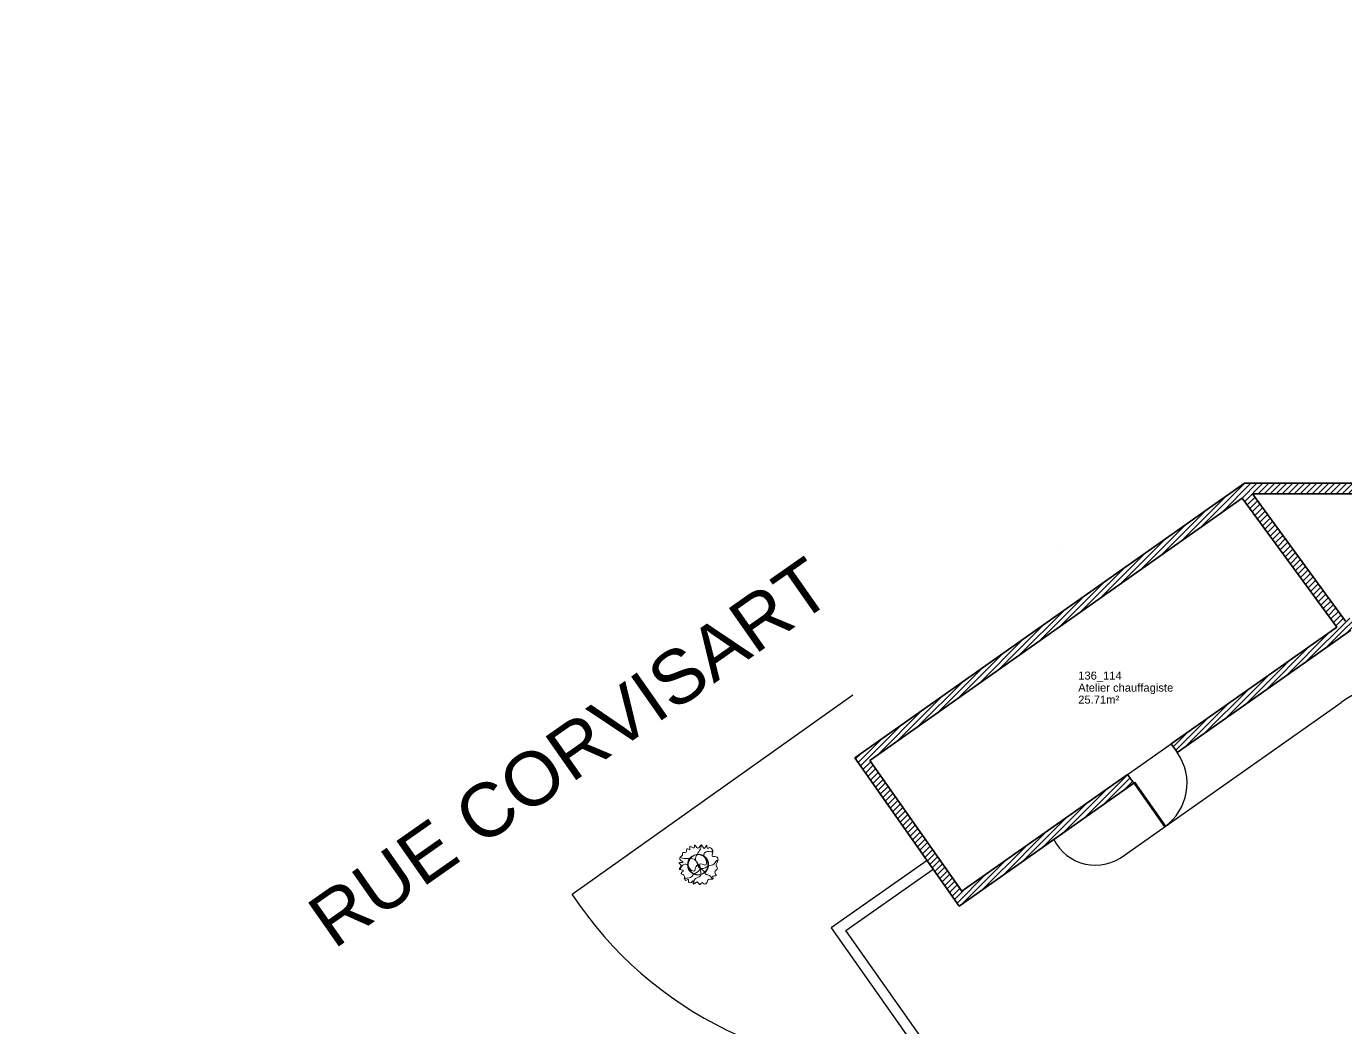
# Model space of a CAD drawing. Header units: metres. Extents: x -8 to 247, y -4 to 148.
# Drawn here: x 115.37 to 140.09, y 107.8 to 126.56 of the extents above; entities that cross this region are included whole.
import ezdxf

# ---------------------------------------------------------------- set-up
doc = ezdxf.new("R2010")
doc.units = ezdxf.units.M
doc.header["$LTSCALE"] = 5
doc.linetypes.add('CONTINU', pattern=[0])
doc.layers.get('0').update_dxf_attribs({"lineweight": 0})
for name, color, linetype, lineweight in [('011 Sanitaires', 5, 'Continuous', 0), ('800 Espace-vert', 8, 'Continuous', 5), ('801 ABRES JARDINS', 8, 'Continuous', 0), ('_AC2R-texte', 3, 'Continuous', 0), ('A_MURS_STRU', 7, 'Continuous', 35)]:
    doc.layers.add(name, color=color, linetype=linetype, lineweight=lineweight)
for name, color, linetype in [('A_Etiqu_Local', 7, 'Continuous'), ('A_HACH_CLOIS', 7, 'CONTINU'), ('A_MUR_CLOI', 7, 'Continuous'), ('A_MURS_CLOI', 7, 'Continuous'), ('A_PORT', 7, 'Continuous'), ('limite de propriété', 7, 'Continuous')]:
    doc.layers.add(name, color=color, linetype=linetype)
doc.styles.add('ARIAL', font='arial.ttf', dxfattribs={"height": 30})
doc.styles.add('Attribut', font='arial.ttf')

# ---------------------------------------------------------------- blocks, each defined once
blk = doc.blocks.new('A$C3F9A4C9D')
at = {"layer": '_AC2R-texte', "linetype": 'Continuous', "style": 'ARIAL'}
blk.add_text('RUE CORVISART ', height=1, rotation=35, dxfattribs=at).set_placement((7.691, 8.089))
blk = doc.blocks.new('A_Etiqu_Local')
at = {"style": 'Attribut', "flags": 1}
for tag, p in [('CODE_HOPITAL', (-0.446, 1.632)), ('CODE_SITE', (-0.446, 1.407)), ('CODE_BATIMENT', (-0.446, 1.182)), ('CODE_SECTEUR', (-0.446, 0.957)), ('CODE_ETAGE', (-0.446, 0.732)), ('NOM_NORMALISE', (-0.446, -0.843)), ('SECTEUR_ACTIVITE', (-0.446, -1.068)), ('SOUS_SECTEUR_ACTIVITE', (-0.446, -1.293)), ('VOLUME', (-0.446, -1.518)), ('SERVICE', (-0.446, -1.743)), ('CODE_UG', (-0.446, -1.968)), ('CODE_UA', (-0.446, -2.193)), ('CODE_POLE', (-0.446, -2.418)), ('OCCUPANT_EXTERNE', (-0.446, -2.643)), ('DISPONIBILITE', (-0.446, -2.868)), ('ACCES_HANDICAPES', (-0.446, -3.093)), ('NATURE_SOL', (-0.446, -3.318)), ('RISQUE_LABORATOIRE', (-0.446, -3.543)), ('AMIANTE', (-0.446, -3.768))]:
    blk.add_attdef(tag, p, '', height=0.15, dxfattribs=at)
at = {"layer": 'A_Etiqu_Local', "style": 'Attribut'}
for tag, p in [('CODE_PIECE', (-0.446, 0.282)), ('NOM_USAGE', (-0.446, 0.057)), ('SURFACE', (-0.446, -0.168))]:
    blk.add_attdef(tag, p, '', height=0.15, dxfattribs=at)

msp = doc.modelspace()

# ---------------------------------------------------------------- hatches: boundary and pattern name
at = {"layer": '800 Espace-vert'}
h = msp.add_hatch(dxfattribs=at)
h.set_pattern_fill('GRASS', color=3, style=0)
edge = h.paths.add_edge_path()
edge.add_line((130.858, 114.034), (131.424, 113.229))
edge.add_line((131.424, 113.229), (138.196, 117.999))
edge.add_line((138.196, 117.999), (158.718, 117.999))
edge.add_arc((163.831, 134.249), 17.036, 206.8513, 252.5322, ccw=False)
edge.add_line((148.632, 126.555), (137.736, 118.879))
edge.add_line((137.736, 118.879), (130.858, 114.034))
edge.add_line((130.858, 114.034), (131.238, 113.493))
at = {"layer": 'A_HACH_CLOIS'}
h = msp.add_hatch(dxfattribs=at)
h.set_pattern_fill('ANSI31', color=8, scale=0.025, style=0)
h.paths.add_polyline_path([(151.266, 115.799), (147.366, 115.799), (147.166, 115.799), (147.166, 115.799), (143.439, 115.799), (143.439, 115.599), (151.266, 115.599)], flags=17)
h.paths.add_polyline_path([(147.366, 117.799), (152.366, 117.799), (152.366, 115.799), (152.266, 115.799), (152.266, 115.6), (152.27, 115.6), (152.516, 115.599), (152.516, 115.799), (152.516, 117.799), (152.516, 117.999), (138.196, 117.999), (130.892, 112.854), (132.85, 110.075), (136.119, 112.377), (136.004, 112.54), (132.899, 110.353), (131.171, 112.806), (138.151, 117.723), (139.927, 115.303), (136.822, 113.116), (136.936, 112.953), (139.799, 114.97), (140.188, 115.244), (140.693, 115.599), (140.693, 115.799), (140.632, 115.799), (140.09, 115.418), (138.343, 117.799), (141.966, 117.799), (141.966, 115.799), (141.693, 115.799), (141.693, 115.599), (142.439, 115.599), (142.439, 115.799), (142.166, 115.799), (142.166, 117.799), (147.166, 117.799), (147.166, 115.799), (147.366, 115.799)])
at = {"layer": 'A_MUR_CLOI'}
h = msp.add_hatch(dxfattribs=at)
h.set_pattern_fill('ANSI31', color=8, scale=0.015, style=0)
h.paths.add_polyline_path([(178.316, 113.499), (178.316, 113.999), (178.666, 113.999), (178.666, 113.499)])
h.paths.add_polyline_path([(174.316, 113.499), (174.316, 113.999), (174.666, 113.999), (174.666, 113.499)])
h.paths.add_polyline_path([(159.466, 114.024), (159.466, 114.674), (160.116, 114.674), (160.116, 114.024)])
h.paths.add_polyline_path([(159.541, 106.824), (159.541, 107.474), (160.041, 107.474), (160.041, 106.824)])
h.paths.add_polyline_path([(166.141, 106.849), (166.141, 107.449), (166.941, 107.449), (166.941, 106.849)])
h.paths.add_polyline_path([(173.391, 106.824), (173.391, 107.474), (174.291, 107.474), (174.291, 106.824)])
h.paths.add_polyline_path([(174.316, 106.824), (174.316, 107.474), (174.666, 107.474), (174.666, 106.824)])
h.paths.add_polyline_path([(178.316, 106.824), (178.316, 107.474), (178.666, 107.474), (178.666, 106.824)])
h.paths.add_polyline_path([(166.141, 99.649), (166.141, 100.249), (166.941, 100.249), (166.941, 99.649)])
h.paths.add_polyline_path([(159.241, 99.649), (159.241, 100.249), (160.041, 100.249), (160.041, 99.649)])
h.paths.add_polyline_path([(152.116, 99.649), (152.116, 100.249), (153.066, 100.249), (153.066, 99.649)])
h.paths.add_polyline_path([(151.716, 99.649), (151.716, 100.249), (152.066, 100.249), (152.066, 99.649)])
h.paths.add_polyline_path([(115.366, 92.349), (115.366, 92.749), (116.016, 92.749), (116.016, 92.349)])
h.paths.add_polyline_path([(120.716, 92.349), (120.066, 92.349), (120.066, 92.749), (120.716, 92.749)])
edge = h.paths.add_edge_path()
edge.add_line((116.016, 92.349), (115.366, 92.349))

# ---------------------------------------------------------------- linework, layer by layer
at = {"color": 8}
msp.add_line((134.704, 116.743), (134.704, 116.743), dxfattribs=at)
msp.add_line((134.704, 116.743), (134.704, 116.743), dxfattribs=at)
msp.add_line((134.704, 116.743), (134.704, 116.743), dxfattribs=at)
at = {"layer": '801 ABRES JARDINS', "color": 8}
for centre in [(127.948, 110.851), (127.962, 110.854)]:
    msp.add_circle(centre, 0.191, dxfattribs=at)
at = {"layer": '801 ABRES JARDINS', "color": 8, "linetype": 'Continuous', "start_tangent": (0.516499, -0.856288), "end_tangent": (0.571008, -0.820944)}
msp.add_spline([(128.229, 111.117), (128.219, 111.012), (128.296, 111.001), (128.329, 110.941), (128.296, 110.831), (128.318, 110.789), (128.269, 110.711), (128.292, 110.651), (128.227, 110.626), (128.235, 110.594), (128.153, 110.574), (128.112, 110.504), (128.065, 110.493), (128.029, 110.517), (127.994, 110.479), (127.937, 110.528), (127.896, 110.5), (127.872, 110.491), (127.858, 110.547), (127.807, 110.511), (127.777, 110.534), (127.773, 110.577), (127.723, 110.559), (127.704, 110.589), (127.687, 110.658), (127.635, 110.69), (127.678, 110.745), (127.605, 110.767), (127.637, 110.84), (127.593, 110.886), (127.671, 110.896), (127.611, 110.956), (127.625, 111.002), (127.662, 111.028), (127.668, 111.078), (127.729, 111.086), (127.749, 111.151), (127.8, 111.137), (127.801, 111.194), (127.882, 111.166), (127.887, 111.222), (127.949, 111.161), (128.018, 111.223), (128.07, 111.158), (128.118, 111.215), (128.129, 111.16), (128.17, 111.174), (128.229, 111.117)], degree=3, dxfattribs=at)
at = {"layer": '801 ABRES JARDINS', "color": 8}
for points, start_tangent, end_tangent in [([(127.957, 110.842), (127.915, 110.928), (127.984, 111.12), (128.011, 111.216)], (0.16158, 0.98686), (-0.301301, 0.953529)), ([(127.957, 110.842), (128.033, 110.862), (128.093, 110.847), (128.109, 110.929), (128.06, 111.028), (128.134, 111.099), (128.223, 111.11)], (-0.248629, 0.968599), (0.108955, 0.994047)), ([(127.966, 110.847), (127.908, 110.792), (127.89, 110.734), (127.812, 110.762), (127.753, 110.855), (127.654, 110.829), (127.599, 110.759)], (-0.697984, 0.716113), (-0.905695, 0.42393)), ([(127.966, 110.847), (127.914, 110.927), (127.714, 110.969), (127.618, 110.995)], (-0.926926, 0.375245), (-0.65772, 0.753263)), ([(127.966, 110.847), (127.982, 110.754), (127.878, 110.677), (127.787, 110.603), (127.697, 110.582)], (0.454314, -0.890842), (-0.169634, -0.985507)), ([(127.966, 110.847), (128.002, 110.741), (128.001, 110.644), (127.885, 110.571), (127.865, 110.484)], (0.94823, -0.317584), (-0.47219, -0.881497)), ([(127.957, 110.852), (128.068, 110.723), (128.105, 110.671), (128.166, 110.65), (128.228, 110.587)], (-0.640506, -0.767953), (0.864539, -0.502566)), ([(127.957, 110.842), (128.027, 110.779), (128.147, 110.828), (128.258, 110.868), (128.323, 110.933)], (0.524597, -0.85135), (0.929959, -0.367662))]:
    msp.add_spline(points, degree=3, dxfattribs=dict(at, start_tangent=start_tangent, end_tangent=end_tangent))
at = {"layer": 'A_MURS_CLOI', "color": 8}
msp.add_lwpolyline([(132.899, 110.353), (139.927, 115.303), (138.151, 117.723), (131.171, 112.806)], close=True, dxfattribs=at)
at = {"layer": 'A_MURS_STRU', "color": 8, "linetype": 'Continuous'}
for p, q in [((130.892, 112.854), (138.196, 117.999)), ((138.196, 117.999), (159.466, 117.999)), ((131.171, 112.806), (138.151, 117.723)), ((138.151, 117.723), (139.927, 115.303)), ((138.343, 117.799), (140.09, 115.418)), ((138.343, 117.799), (141.966, 117.799)), ((136.822, 113.116), (139.927, 115.303)), ((139.799, 114.97), (140.188, 115.244)), ((136.936, 112.953), (139.799, 114.97)), ((136.937, 112.952), (136.822, 113.116)), ((132.85, 110.075), (130.892, 112.854)), ((131.171, 112.806), (132.899, 110.353)), ((132.899, 110.353), (136.004, 112.54)), ((136.119, 112.377), (136.004, 112.54)), ((132.85, 110.075), (136.119, 112.377))]:
    msp.add_line(p, q, dxfattribs=at)
at = {"layer": 'A_PORT', "color": 8, "linetype": 'Continuous'}
msp.add_lwpolyline([(136.119, 112.377), (136.695, 111.559), (136.719, 111.576), (136.144, 112.394)], close=True, dxfattribs=at)
msp.add_arc((136.119, 112.377), 1, 305.153, 35.153, dxfattribs=at)
at = {"layer": 'limite de propriété', "color": 8, "linetype": 'Continuous'}
for p, q in [((125.592, 110.297), (130.857, 114.034)), ((135.946, 111.032), (140.008, 113.892))]:
    msp.add_line(p, q, dxfattribs=at)
at = {"layer": 'limite de propriété', "color": 8}
msp.add_lwpolyline([(132.246, 110.933), (130.447, 109.666), (132.29, 107.05), (132.453, 107.165), (130.726, 109.618), (132.361, 110.77)], close=True, dxfattribs=at)
at = {"layer": 'limite de propriété', "color": 8, "linetype": 'Continuous'}
for centre, radius, start, end in [((141.159, 112.257), 2, 90, 125.1528), ((135.403, 111.718), 0.875, 206.8207, 308.4092), ((131.67, 114.304), 7.28, 213.3898, 274.8823)]:
    msp.add_arc(centre, radius, start, end, dxfattribs=at)

# ---------------------------------------------------------------- block references
at = {"layer": '011 Sanitaires', "color": 8}
msp.add_blockref('A$C3F9A4C9D', (113.437, 101.166), dxfattribs=at)
at = {"layer": 'A_Etiqu_Local', "color": 8}
ref = msp.add_blockref('A_Etiqu_Local', (135.526, 114.038), dxfattribs=at)
ref.add_attrib('CODE_PIECE', '136_114', (135.079, 114.32), dxfattribs={"height": 0.15, "style": 'Attribut'})
ref.add_attrib('NOM_USAGE', 'Atelier chauffagiste', (135.079, 114.095), dxfattribs={"height": 0.15, "style": 'Attribut'})
ref.add_attrib('SURFACE', '25.71m²', (135.079, 113.87), dxfattribs={"height": 0.15, "style": 'Attribut'})

doc.saveas('drawing.dxf')
